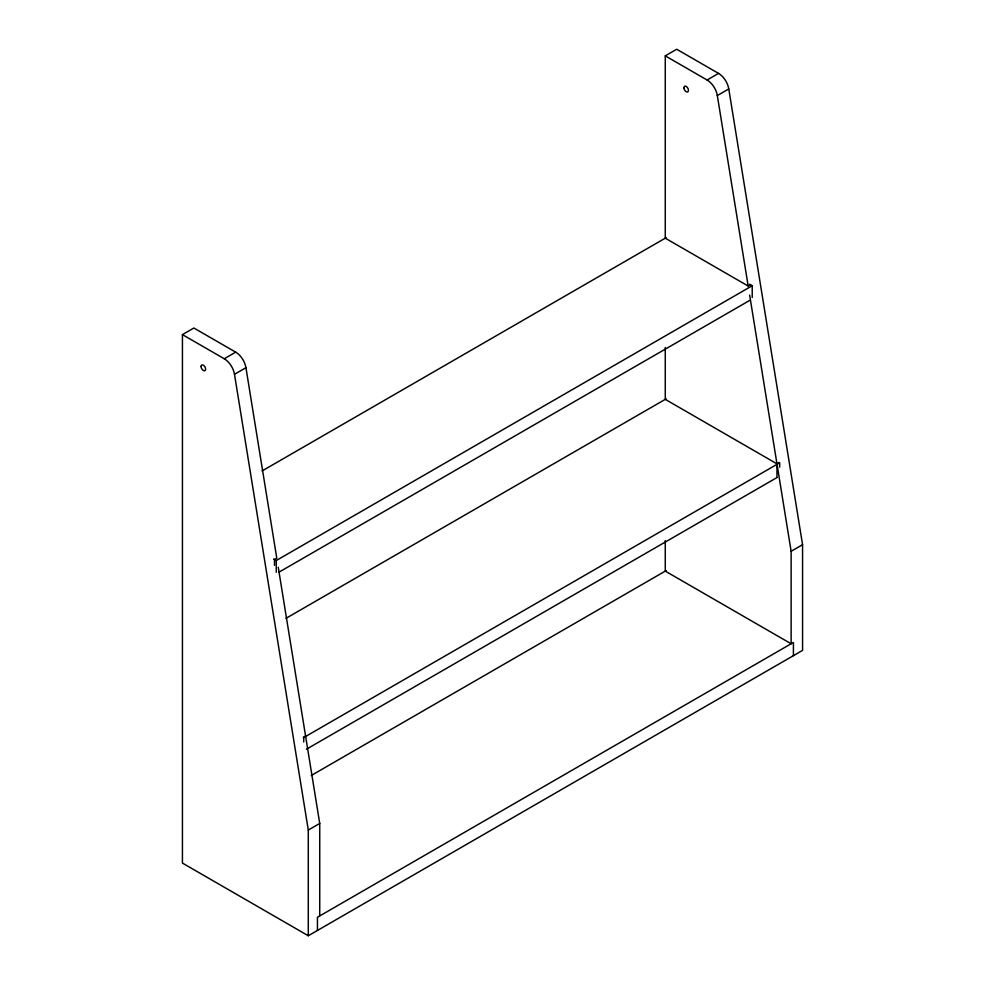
<?xml version="1.0" encoding="UTF-8"?>
<svg xmlns="http://www.w3.org/2000/svg" width="985" height="985" viewBox="0 0 985 985"><rect width="100%" height="100%" fill="white"/><g stroke="black" fill="none" stroke-linecap="round" stroke-linejoin="round"><path stroke-width="1.48" d="M750.471 284.727L748.181 286.044L665.269 238.173L665.269 55.862L676.707 49.25L718.545 73.395A14.775 8.533 60 0 1 728.777 88.933L802.566 544.693L802.566 650.383L308.293 935.75L182.434 863.082L182.434 334.617L193.873 328.017L235.698 352.162A14.775 8.533 60 0 1 245.942 367.7L276.785 558.199L274.495 559.517L274.495 565.39M182.434 334.617L224.26 358.774L235.698 352.162M665.269 55.862L707.095 80.007L718.545 73.395M308.293 935.75L308.293 830.059L234.492 374.3L245.942 367.7M748.181 286.044L717.326 95.545L728.777 88.933M262.047 470.978L666.229 237.619M273.608 559.012L276.256 560.539L752.22 285.736L752.22 297.482M278.915 572.211L749.56 300.487M285.982 618.334L666.229 398.802M303.281 737.322L305.572 736.004M665.269 347.496L665.269 399.356L776.968 463.849L779.258 462.531M306.372 749.253L777.03 477.528M311.248 775.503L666.229 570.561M308.293 830.059L319.731 823.448L278.25 567.237M665.269 540.63L665.269 571.115L791.127 643.771L791.127 551.292L802.566 544.693M749.573 284.209L752.22 285.736M749.647 295.081L776.968 463.849M777.214 465.351L791.127 551.292M793.417 655.665L793.417 642.454L317.441 917.257L317.441 930.468M779.689 467.173L779.689 462.778L303.712 737.58L303.712 741.976M776.968 466.779L776.968 477.06M319.731 823.448L319.731 915.927M276.256 560.539L276.256 572.285M707.095 80.007A14.775 8.533 60 0 1 717.326 95.545M224.26 358.774A14.775 8.533 60 0 1 234.492 374.3M683.898 87.751A3.238 1.871 60 0 0 687.333 92.024A3.238 1.871 60 0 0 687.333 87.443A3.238 1.871 60 0 0 683.898 87.751M201.063 366.506A3.238 1.871 60 0 0 204.486 370.779A3.238 1.871 60 0 0 204.486 366.211A3.238 1.871 60 0 0 201.063 366.506"/></g></svg>
